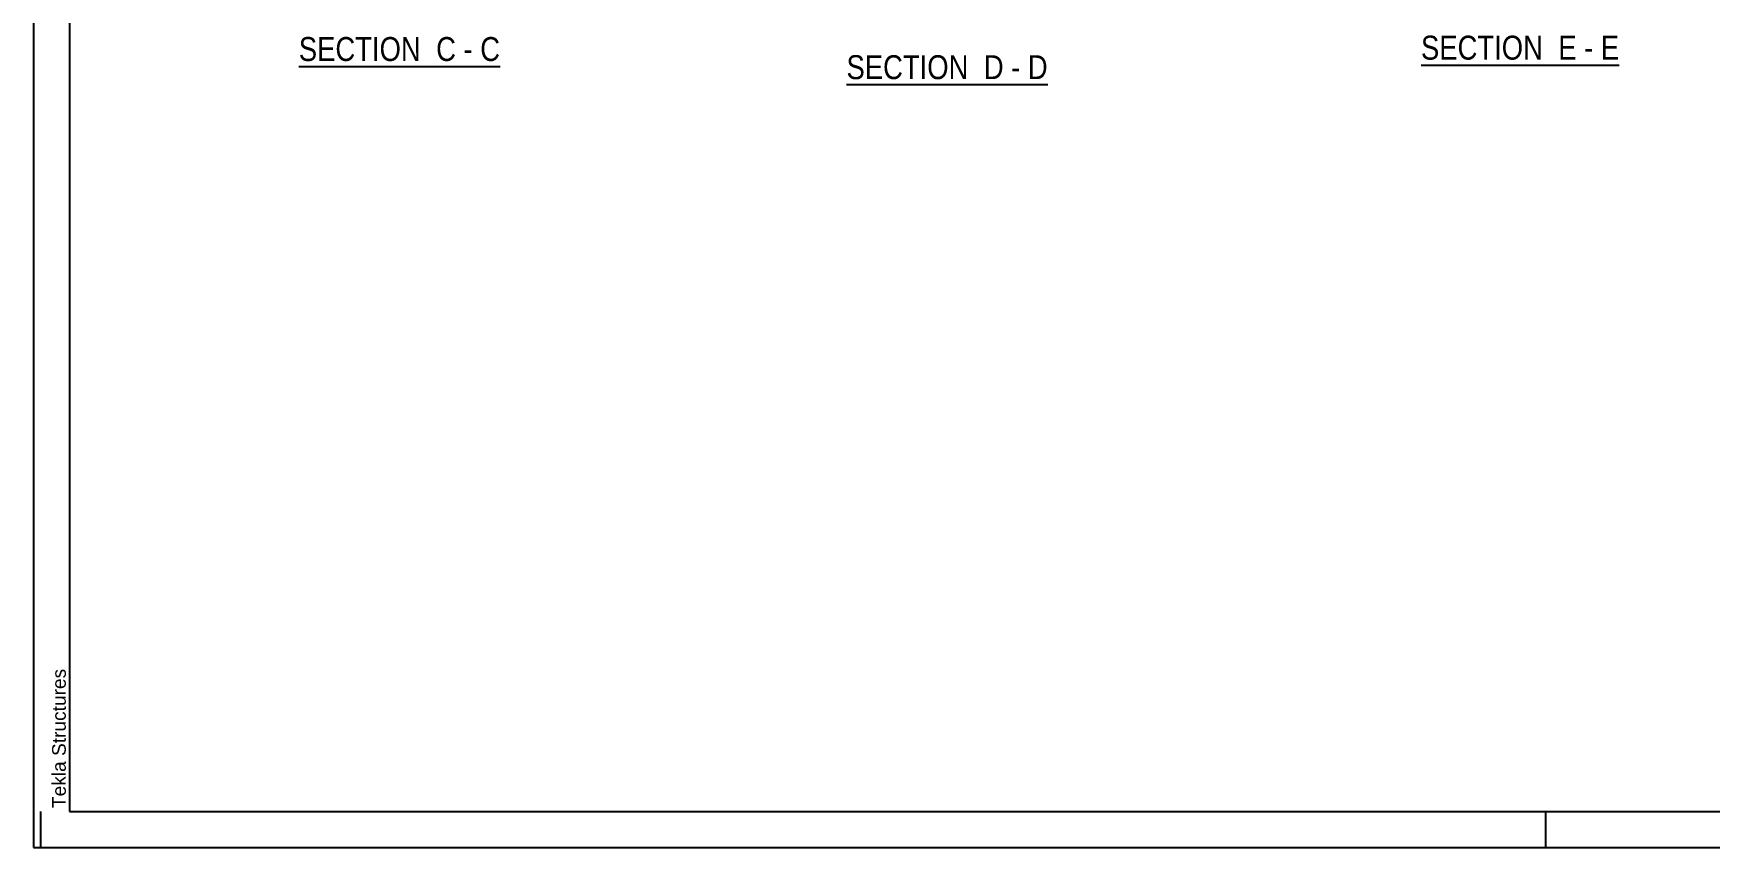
# Model space of a CAD drawing. Header units: millimetres. Extents: x -129 to 712, y -428 to 166.
# Drawn here: x -129.1 to 104.8, y -427.6 to -314 of the extents above; entities that cross this region are included whole.
import ezdxf

# ---------------------------------------------------------------- set-up
doc = ezdxf.new("R2010")
doc.units = ezdxf.units.MM
doc.styles.add('Arial', font='ARIAL.TTF', dxfattribs={"height": 0.2})
doc.styles.add('Arial Narrow', font='ARIALN.TTF', dxfattribs={"height": 0.2})

# ---------------------------------------------------------------- blocks, each defined once
blk = doc.blocks.new('Unknown-232816670-1133')
at = {"color": 5, "linetype": 'Continuous'}
for p, q in [((-129.06, 166.41), (-129.06, -427.59)), ((-124.06, 161.41), (-124.06, -422.59)), ((-128.06, -427.59), (-128.06, -422.59)), ((-124.06, -422.59), (706.94, -422.59)), ((81.94, -427.59), (81.94, -422.59)), ((-129.06, -427.59), (711.94, -427.59))]:
    blk.add_line(p, q, dxfattribs=at)
at = {"color": 174, "linetype": 'Continuous', "style": 'Arial'}
blk.add_text('Tekla Structures', height=1.9102, rotation=90, dxfattribs=at).set_placement((-124.56, -422.09))
blk = doc.blocks.new('Unknown-232816670-13 - 2451')
at = {"color": 6, "linetype": 'Continuous'}
blk.add_line((-92.04, -318.61), (-63.96, -318.61), dxfattribs=at)
at = {"color": 0, "linetype": 'Continuous'}
blk.add_wipeout([(-73.93, -317.86), (-73.93, -314.36), (-92.04, -314.36), (-92.04, -317.86)], dxfattribs=at)
at = {"color": 7, "linetype": 'Continuous', "style": 'Arial Narrow'}
blk.add_text('SECTION ', height=3.34, dxfattribs=at).set_placement((-92.04, -317.86))
at = {"color": 0, "linetype": 'Continuous'}
blk.add_wipeout([(-70.11, -317.86), (-70.11, -314.36), (-72.88, -314.36), (-72.88, -317.86)], dxfattribs=at)
at = {"color": 7, "linetype": 'Continuous', "style": 'Arial Narrow'}
blk.add_text('C', height=3.34, dxfattribs=at).set_placement((-72.88, -317.86))
at = {"color": 0, "linetype": 'Continuous'}
blk.add_wipeout([(-67.78, -317.86), (-67.78, -314.36), (-69.06, -314.36), (-69.06, -317.86)], dxfattribs=at)
at = {"color": 7, "linetype": 'Continuous', "style": 'Arial Narrow'}
blk.add_text('-', height=3.34, dxfattribs=at).set_placement((-69.06, -317.86))
at = {"color": 0, "linetype": 'Continuous'}
blk.add_wipeout([(-63.96, -317.86), (-63.96, -314.36), (-66.73, -314.36), (-66.73, -317.86)], dxfattribs=at)
at = {"color": 7, "linetype": 'Continuous', "style": 'Arial Narrow'}
blk.add_text('C', height=3.34, dxfattribs=at).set_placement((-66.73, -317.86))
blk = doc.blocks.new('Unknown-232816670-14 - 2131')
at = {"color": 6, "linetype": 'Continuous'}
blk.add_line((-15.62, -321.14), (12.45, -321.14), dxfattribs=at)
at = {"color": 0, "linetype": 'Continuous'}
blk.add_wipeout([(2.49, -320.39), (2.49, -316.89), (-15.62, -316.89), (-15.62, -320.39)], dxfattribs=at)
at = {"color": 7, "linetype": 'Continuous', "style": 'Arial Narrow'}
blk.add_text('SECTION ', height=3.34, dxfattribs=at).set_placement((-15.62, -320.39))
at = {"color": 0, "linetype": 'Continuous'}
blk.add_wipeout([(6.31, -320.39), (6.31, -316.89), (3.54, -316.89), (3.54, -320.39)], dxfattribs=at)
at = {"color": 7, "linetype": 'Continuous', "style": 'Arial Narrow'}
blk.add_text('D', height=3.34, dxfattribs=at).set_placement((3.54, -320.39))
at = {"color": 0, "linetype": 'Continuous'}
blk.add_wipeout([(8.63, -320.39), (8.63, -316.89), (7.36, -316.89), (7.36, -320.39)], dxfattribs=at)
at = {"color": 7, "linetype": 'Continuous', "style": 'Arial Narrow'}
blk.add_text('-', height=3.34, dxfattribs=at).set_placement((7.36, -320.39))
at = {"color": 0, "linetype": 'Continuous'}
blk.add_wipeout([(12.45, -320.39), (12.45, -316.89), (9.68, -316.89), (9.68, -320.39)], dxfattribs=at)
at = {"color": 7, "linetype": 'Continuous', "style": 'Arial Narrow'}
blk.add_text('D', height=3.34, dxfattribs=at).set_placement((9.68, -320.39))
blk = doc.blocks.new('Unknown-232816670-23 - 18869')
at = {"color": 6, "linetype": 'Continuous'}
blk.add_line((64.54, -318.42), (92.19, -318.42), dxfattribs=at)
at = {"color": 0, "linetype": 'Continuous'}
blk.add_wipeout([(82.65, -317.67), (82.65, -314.17), (64.54, -314.17), (64.54, -317.67)], dxfattribs=at)
at = {"color": 7, "linetype": 'Continuous', "style": 'Arial Narrow'}
blk.add_text('SECTION ', height=3.34, dxfattribs=at).set_placement((64.54, -317.67))
at = {"color": 0, "linetype": 'Continuous'}
blk.add_wipeout([(86.26, -317.67), (86.26, -314.17), (83.7, -314.17), (83.7, -317.67)], dxfattribs=at)
at = {"color": 7, "linetype": 'Continuous', "style": 'Arial Narrow'}
blk.add_text('E', height=3.34, dxfattribs=at).set_placement((83.7, -317.67))
at = {"color": 0, "linetype": 'Continuous'}
blk.add_wipeout([(88.58, -317.67), (88.58, -314.17), (87.31, -314.17), (87.31, -317.67)], dxfattribs=at)
at = {"color": 7, "linetype": 'Continuous', "style": 'Arial Narrow'}
blk.add_text('-', height=3.34, dxfattribs=at).set_placement((87.31, -317.67))
at = {"color": 0, "linetype": 'Continuous'}
blk.add_wipeout([(92.19, -317.67), (92.19, -314.17), (89.63, -314.17), (89.63, -317.67)], dxfattribs=at)
at = {"color": 7, "linetype": 'Continuous', "style": 'Arial Narrow'}
blk.add_text('E', height=3.34, dxfattribs=at).set_placement((89.63, -317.67))

msp = doc.modelspace()

# ---------------------------------------------------------------- block references
msp.add_blockref('Unknown-232816670-1133', (0, 0))

# ---------------------------------------------------------------- next in the draw order: block references
for name in ['Unknown-232816670-13 - 2451', 'Unknown-232816670-23 - 18869', 'Unknown-232816670-14 - 2131']:
    msp.add_blockref(name, (0, 0))

doc.saveas('drawing.dxf')
